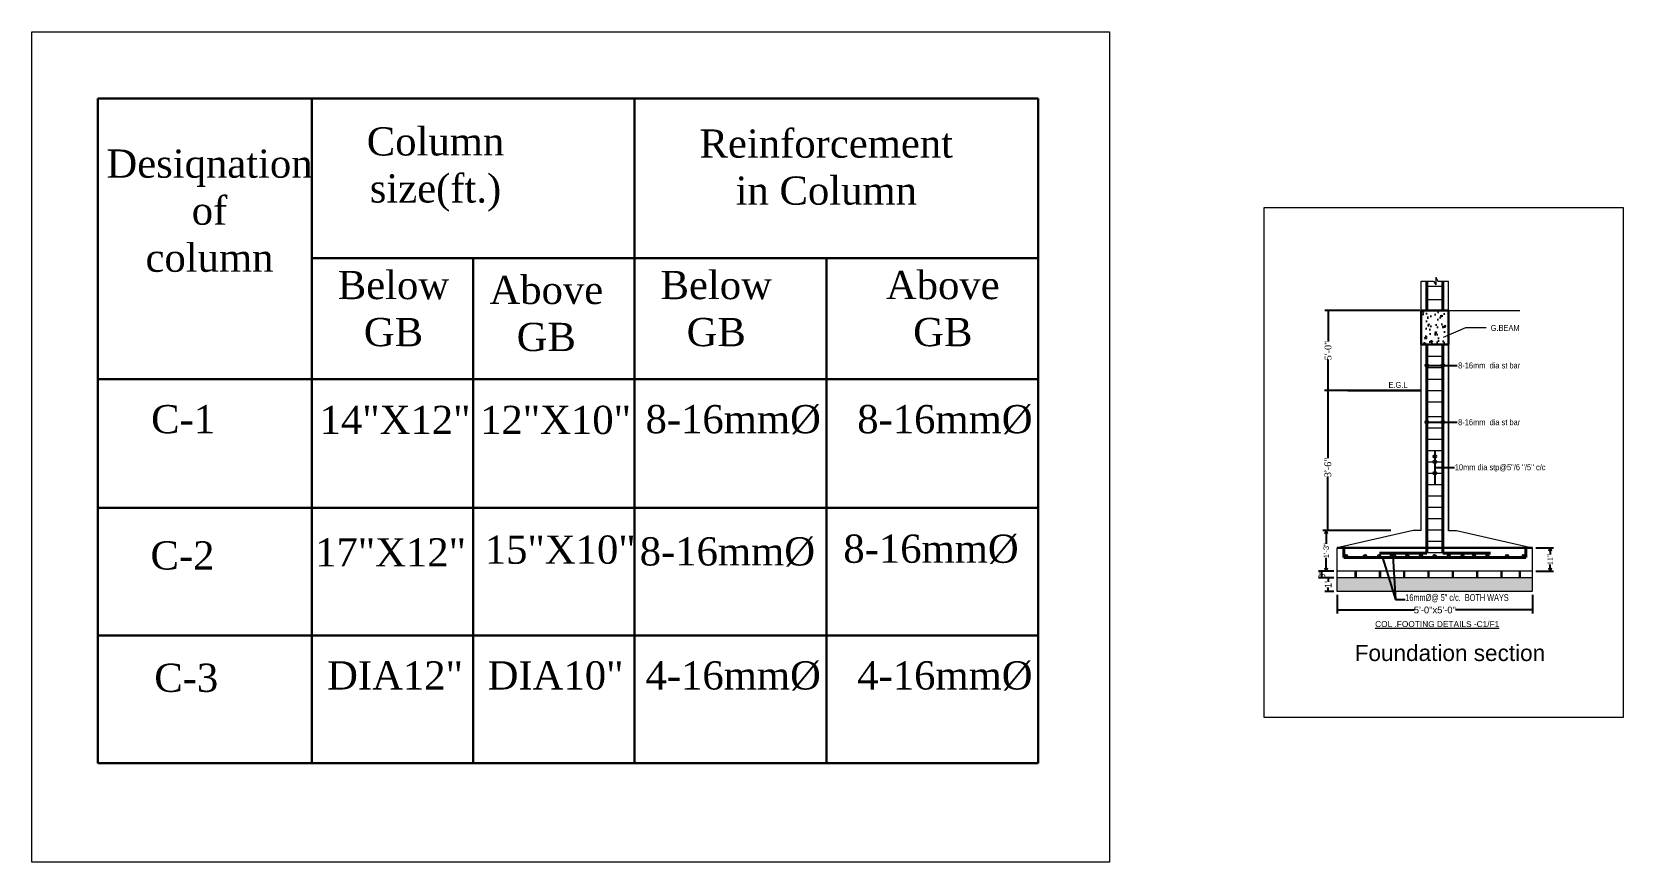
# Model space of a CAD drawing. Header units: inches. Extents: x -163735 to 106394, y -4543 to 35159.
# Drawn here: x -51034 to -48667, y 14524 to 15760 of the extents above; entities that cross this region are included whole.
import ezdxf

# ---------------------------------------------------------------- set-up
doc = ezdxf.new("R2010")
doc.units = ezdxf.units.IN
doc.header["$MEASUREMENT"] = 0
for name, color, linetype, lineweight in [('A-illustr-FURNITURE', 34, 'Continuous', 0), ('Area', 10, 'Continuous', 0), ('Arrosize', 4, 'Continuous', 0), ('DIMENSATION', 131, 'Continuous', 0), ('Dimenson', 16, 'Continuous', 9), ('GRADE BEAM.', 63, 'Continuous', 0), ('hatch', 163, 'Continuous', 0), ('Rod', 32, 'Continuous', 40), ('Stxt1', 6, 'Continuous', 9), ('Text', 34, 'Continuous', 25), ('TIE', 62, 'Continuous', 20), ('wall', 7, 'Continuous', 15), ('WALL 1', 5, 'Continuous', 20), ('WIN', 152, 'Continuous', 20), ('windo', 130, 'Continuous', 5)]:
    doc.layers.add(name, color=color, linetype=linetype, lineweight=lineweight)
doc.styles.add('AREAL', font='arial.ttf')
doc.styles.add('ARIAL', font='arial.ttf')
doc.styles.add('CTG', font='framd.ttf', dxfattribs={"height": 12})
doc.styles.get("Standard").update_dxf_attribs({"font": 'times.ttf'})
doc.styles.add('style1', font='swissbo.ttf')
doc.styles.add('Swis721 LtCn BT', font='swisscl.ttf')
doc.dimstyles.new('1_4', dxfattribs={"dimtxt": 6, "dimasz": 2, "dimexe": 0.18, "dimexo": 0.0625, "dimgap": 0.125, "dimtad": 0, "dimdec": 1, "dimzin": 3, "dimdsep": 46, "dimlunit": 4, "dimtxsty": 'ARIAL', "dimblk": 'D', "dimcen": 2, "dimclrd": 256, "dimclre": 256, "dimclrt": 256, "dimadec": 0, "dimazin": 0, "dimtfac": 1, "dimtdec": 1, "dimtix": 1, "dimtmove": 0, "dimatfit": 3, "dimldrblk": 'D', "dimfxl": 1, "dimtvp": 0.75, "dimtolj": 1, "dimtzin": 0, "dimlwd": -1, "dimlwe": 15, "dimarcsym": 0})
doc.dimstyles.new('FEET', dxfattribs={"dimtxt": 8, "dimasz": 5, "dimexe": 5, "dimexo": 5, "dimgap": 0.09, "dimtad": 0, "dimdec": 0, "dimzin": 0, "dimdsep": 46, "dimlunit": 4, "dimtxsty": 'Standard', "dimblk": 'OPEN30', "dimcen": 0.09, "dimadec": 0, "dimazin": 0, "dimtfac": 1, "dimtdec": 0, "dimtofl": 0, "dimtmove": 0, "dimatfit": 3, "dimfxl": 0.18, "dimtolj": 1, "dimtzin": 0, "dimarcsym": 0})
doc.dimstyles.get("Standard").update_dxf_attribs({"dimscale": 4, "dimtxt": 0.4925, "dimasz": 0.18, "dimexe": 0.18, "dimexo": 0.0625, "dimgap": 0.09, "dimtad": 0, "dimdec": 4, "dimzin": 0, "dimdsep": 46, "dimlunit": 4, "dimtxsty": 'Standard', "dimcen": 0.09, "dimclrt": 1, "dimadec": 0, "dimazin": 0, "dimtfac": 1, "dimtdec": 4, "dimtofl": 0, "dimtmove": 0, "dimatfit": 3, "dimfxl": 1, "dimtolj": 1, "dimtzin": 0, "dimarcsym": 0})

# ---------------------------------------------------------------- blocks, each defined once
blk = doc.blocks.new('_DotSmall')
at = {"color": 0, "const_width": 0.5}
blk.add_lwpolyline([(-0.0625, 0, 1), (0.0625, 0, 1)], format="xyb", close=True, dxfattribs=at)
blk = doc.blocks.new('*D259')
at = {"color": 0, "lineweight": -2}
for p, q in [((-49097.5, 14957.7), (-49120.4, 14957.7)), ((-49115.4, 14947.6), (-49115.4, 14957.7)), ((-49097.5, 14947.6), (-49120.4, 14947.6))]:
    blk.add_line(p, q, dxfattribs=at)
at = {"layer": 'Defpoints', "color": 0}
for p in [(-49115.4, 14957.7), (-49092.5, 14957.7), (-49092.5, 14947.6)]:
    blk.add_point(p, dxfattribs=at)
at = {"color": 0, "lineweight": -2, "xscale": 4, "yscale": 4, "zscale": 4}
for p, rotation in [((-49115.4, 14957.7), 90), ((-49115.4, 14947.6), 270)]:
    blk.add_blockref('_DotSmall', p, dxfattribs=dict(at, rotation=rotation))
at = {"color": 0, "lineweight": 25, "insert": (-49115.4, 14952.6), "char_height": 10, "attachment_point": 5, "rotation": 90}
blk.add_mtext("\\A1;{\\fArial|b0|i0|c0|p34;3''}", dxfattribs=at)
blk = doc.blocks.new('_Open30')
at = {"color": 0, "linetype": 'ByBlock', "lineweight": -2}
for p, q in [((-1, 0.27), (0, 0)), ((0, 0), (-1, -0.27)), ((0, 0), (-1, 0))]:
    blk.add_line(p, q, dxfattribs=at)
blk = doc.blocks.new('*D260')
at = {"color": 0, "lineweight": -2}
for p, q in [((-48972.6, 15226.8), (-49111.6, 15226.8)), ((-49106.6, 15226.8), (-49106.6, 15125.7)), ((-49106.6, 15018.4), (-49106.6, 15098.7)), ((-49013.1, 15018.4), (-49111.6, 15018.4))]:
    blk.add_line(p, q, dxfattribs=at)
at = {"layer": 'Defpoints', "color": 0}
for p in [(-49106.6, 15226.8), (-48967.6, 15226.8), (-49008.1, 15018.4)]:
    blk.add_point(p, dxfattribs=at)
at = {"color": 0, "lineweight": -2, "xscale": 4, "yscale": 4, "zscale": 4}
for p, rotation in [((-49106.6, 15226.8), 90), ((-49106.6, 15018.4), 270)]:
    blk.add_blockref('_DotSmall', p, dxfattribs=dict(at, rotation=rotation))
at = {"color": 0, "lineweight": 25, "insert": (-49106.6, 15112.2), "char_height": 10, "attachment_point": 5, "rotation": 90}
blk.add_mtext('\\A1;3\'-6"', dxfattribs=at)
blk = doc.blocks.new('*D261')
at = {"color": 0, "lineweight": -2}
for p, q in [((-49092.5, 14922.6), (-49092.5, 14894.9)), ((-48802.3, 14922.6), (-48802.3, 14894.9)), ((-49092.5, 14899.9), (-48978.3, 14899.9)), ((-48802.3, 14899.9), (-48916.7, 14899.9))]:
    blk.add_line(p, q, dxfattribs=at)
at = {"layer": 'Defpoints', "color": 0, "lineweight": 30}
for p in [(-49092.5, 14927.6), (-48802.3, 14927.6), (-48802.3, 14899.9)]:
    blk.add_point(p, dxfattribs=at)
at = {"color": 0, "lineweight": -2, "xscale": 4, "yscale": 4, "zscale": 4, "rotation": 180}
blk.add_blockref('_DotSmall', (-49092.5, 14899.9), dxfattribs=at)
at = {"color": 0, "lineweight": -2, "xscale": 4, "yscale": 4, "zscale": 4}
blk.add_blockref('_DotSmall', (-48802.3, 14899.9), dxfattribs=at)
at = {"color": 0, "lineweight": 25, "insert": (-48947.5, 14899.9), "char_height": 10, "attachment_point": 5}
blk.add_mtext('\\A1;{\\fArial|b0|i0|c0|p34;\\C256;5\'-0"x5\'-0"}', dxfattribs=at)
blk = doc.blocks.new('D')
at = {"linetype": 'ByBlock', "style": 'CTG'}
for s, height, p in [('NOTE:-', 12, (69628.5, 7439.8)), ('# ', 12, (69627.9, 7419.8)), ('Clear cover to Column=1.5"', 9, (69641.2, 7419.8)), ('#  fy =60000 psi (Deformed)', 9, (69628, 7402.5)), ("# fc'=2500 psi (28 Days cylinder strength)", 9, (69628, 7386.3)), ('# Tie Spacing 10mm%%C@ 6"/8\'\'/6\'\'c/c', 9, (69628, 7370.1)), ("# Footing bottom =3''", 9, (69628, 7353.8)), ("# Beam bottom , side & top 1.5''", 9, (69628, 7337.6)), ("# Slab top & bottom 1''", 9, (69628, 7321.4)), ('# Lap joint for splicing bar should be 40D for compression & 50D for tension.', 9, (69628, 7305.2)), ('# Concrete mixing ratio ( Cement : Sand : Brick Chips)', 9, (69628, 7288.9)), ('Foooting                                 1     :   2     :  4', 9, (69628, 7272.7)), ('Column                                   1     :   1.5  :  3', 9, (69627.8, 7256.5)), ('Grade Beam                            1     :   2     :  4', 9, (69627.8, 7240.3)), ('Roof  Beam                             1     :   2     :  4', 9, (69628, 7224)), ('Slab                                         1     :   2     :  4', 9, (69627.4, 7207.8))]:
    blk.add_text(s, height=height, dxfattribs=at).set_placement(p)
blk = doc.blocks.new('*D262')
at = {"color": 0, "lineweight": -2}
for p, q in [((-48969.9, 15345.5), (-49111.3, 15345.5)), ((-49106.3, 15345.5), (-49106.3, 15299.6)), ((-49106.3, 15226.8), (-49106.3, 15272.7)), ((-48976.6, 15226.8), (-49111.3, 15226.8))]:
    blk.add_line(p, q, dxfattribs=at)
at = {"layer": 'Defpoints', "color": 0}
for p in [(-48964.9, 15345.5), (-49106.3, 15226.8), (-48971.6, 15226.8)]:
    blk.add_point(p, dxfattribs=at)
at = {"color": 0, "lineweight": -2, "xscale": 4, "yscale": 4, "zscale": 4}
for p, rotation in [((-49106.3, 15345.5), 90), ((-49106.3, 15226.8), 270)]:
    blk.add_blockref('_DotSmall', p, dxfattribs=dict(at, rotation=rotation))
at = {"color": 0, "lineweight": 25, "insert": (-49106.3, 15286.1), "char_height": 10, "attachment_point": 5, "rotation": 90}
blk.add_mtext('\\A1;5\'-0"', dxfattribs=at)
blk = doc.blocks.new('*D263')
at = {"color": 0, "lineweight": -2}
for p, q in [((-49097.5, 14947.6), (-49111.1, 14947.6)), ((-49106.1, 14947.6), (-49106.1, 14941.8)), ((-49106.1, 14927.6), (-49106.1, 14933.3)), ((-49097.5, 14927.6), (-49111.1, 14927.6))]:
    blk.add_line(p, q, dxfattribs=at)
at = {"layer": 'Defpoints', "color": 0}
for p in [(-49092.5, 14947.6), (-49106.1, 14927.6), (-49092.5, 14927.6)]:
    blk.add_point(p, dxfattribs=at)
at = {"color": 0, "lineweight": -2, "xscale": 4, "yscale": 4, "zscale": 4}
for p, rotation in [((-49106.1, 14947.6), 90), ((-49106.1, 14927.6), 270)]:
    blk.add_blockref('_DotSmall', p, dxfattribs=dict(at, rotation=rotation))
at = {"color": 0, "lineweight": 25, "insert": (-49106.1, 14937.6), "char_height": 10, "attachment_point": 5, "rotation": 90}
blk.add_mtext("\\A1;{\\fArial|b0|i0|c0|p34;1'}", dxfattribs=at)
blk = doc.blocks.new('*D264')
at = {"layer": 'Defpoints', "color": 0, "linetype": 'ByBlock'}
for p in [(-49106.8, 15018.4), (-49109, 14957.7), (-49106.6, 14957.7)]:
    blk.add_point(p, dxfattribs=at)
at = {"layer": 'WALL 1', "color": 0, "linetype": 'ByBlock', "lineweight": -2}
for p, q in [((-49111.8, 15018.4), (-49114, 15018.4)), ((-49109, 15013.4), (-49109, 14998.4)), ((-49111.6, 14957.7), (-49114, 14957.7)), ((-49109, 14962.7), (-49109, 14977.7))]:
    blk.add_line(p, q, dxfattribs=at)
at = {"layer": 'WALL 1', "color": 0, "linetype": 'ByBlock', "lineweight": -2, "xscale": 5, "yscale": 5, "zscale": 5}
for p, rotation in [((-49109, 15018.4), 90), ((-49109, 14957.7), 270)]:
    blk.add_blockref('_Open30', p, dxfattribs=dict(at, rotation=rotation))
at = {"layer": 'WALL 1', "color": 0, "linetype": 'ByBlock', "insert": (-49109, 14988.1), "char_height": 8, "attachment_point": 5, "rotation": 90}
blk.add_mtext('\\A1;{\\fArial|b0|i0|c0|p34;1\'-3"}', dxfattribs=at)
blk = doc.blocks.new('*D275')
at = {"layer": 'Defpoints', "color": 0, "lineweight": 30}
for p in [(-48802.3, 14992.5), (-48776, 14992.5), (-48802.3, 14957.7)]:
    blk.add_point(p, dxfattribs=at)
at = {"layer": 'wall', "color": 0, "lineweight": -2}
for p, q in [((-48797.3, 14992.5), (-48771, 14992.5)), ((-48776, 14987.5), (-48776, 14982.4)), ((-48797.3, 14957.7), (-48771, 14957.7)), ((-48776, 14962.7), (-48776, 14967.8))]:
    blk.add_line(p, q, dxfattribs=at)
at = {"layer": 'wall', "color": 0, "lineweight": -2, "xscale": 5, "yscale": 5, "zscale": 5}
for p, rotation in [((-48776, 14992.5), 90), ((-48776, 14957.7), 270)]:
    blk.add_blockref('_Open30', p, dxfattribs=dict(at, rotation=rotation))
at = {"layer": 'wall', "color": 0, "lineweight": 30, "insert": (-48776, 14975.1), "char_height": 8, "attachment_point": 5, "rotation": 90}
blk.add_mtext('\\A1;11"', dxfattribs=at)

msp = doc.modelspace()

# ---------------------------------------------------------------- hatches: boundary and pattern name
at = {"lineweight": 25}
h = msp.add_hatch(dxfattribs=at)
h.set_pattern_fill('AR-SAND', color=157, scale=2, style=0)
h.set_pattern_definition([(37.5, (-424078.8575, 93089.9727), (-0.125986716, 3.853647538), [0, -3.04, 0, -3.4, 0, -3.25]), (7.5, (-424078.8575, 93089.9727), (3.53955341, 5.64429213), [0, -1.64, 0, -2.74, 0, -1.05]), (327.5, (-424081.3175, 93089.9727), (6.228283724, 0.011318107), [0, -1, 0, -3.6, 0, -4.7]), (317.5, (-424081.3175, 93089.973), (6.01225321, 1.75535113), [0, -0.5, 0, -2.36, 0, -2.7])])
h.paths.add_polyline_path([(-48802.27, 14947.57), (-49092.52, 14947.57), (-49092.52, 14927.57), (-48802.27, 14927.57)])
at = {"layer": 'Area', "lineweight": 25}
h = msp.add_hatch(dxfattribs=at)
h.set_pattern_fill('AR-CONC', scale=3.375, style=0)
h.set_pattern_definition([(50, (377992.686, 64464.83), (24.2075312, -2.1178846), [2.53125, -27.84375]), (355, (377992.686, 64464.83), (-4.6828575, 25.3864845), [2.025, -22.275]), (100.4514, (377994.703, 64464.653), (19.5246916, 23.2685845), [2.1512314, -23.6635463]), (46.1842, (377992.686, 64471.58), (36.0193854, -5.5862667), [3.796875, -41.765625]), (96.6356, (377995.687, 64471.114), (31.5448663, 32.876478), [3.2268472, -35.4953137]), (351.1842, (377992.686, 64471.58), (31.5448406, 32.8765028), [3.0375, -33.4125]), (21, (377996.06, 64469.892), (20.145613, -13.5883876), [2.53125, -27.84375]), (326, (377996.06, 64469.892), (8.2118925, 24.473814), [2.025, -22.275]), (71.4514, (377997.74, 64468.76), (28.3575137, 10.8854043), [2.1512314, -23.6635463]), (37.5, (377992.686, 64464.8295), (0.41039512, 11.23516757), [0, -22.005, 0, -22.6125, 0, -22.359375]), (7.5, (377992.686, 64464.83), (8.8785969, 13.31139528), [0, -12.8925, 0, -21.49875, 0, -8.521875]), (327.5, (377985.16, 64464.8295), (18.01650722, -0.76122692), [0, -8.4375, 0, -26.325, 0, -34.93125]), (317.5, (377981.785, 64464.83), (19.6825332, 3.37854315), [0, -10.96875, 0, -17.4825, 0, -24.80625])])
h.paths.add_polyline_path([(-48964.94, 15294.87), (-48931.19, 15294.87), (-48931.19, 15345.49), (-48964.94, 15345.49)])
at = {"layer": 'GRADE BEAM.'}
for points in [[(-49081.66, 14980.4, -1), (-49077.3, 14980.4, -1)], [(-49053.51, 14980.4, -1), (-49049.15, 14980.4, -1)], [(-49032.47, 14980.4, -1), (-49028.11, 14980.4, -1)], [(-49012.08, 14980.4, -1), (-49007.72, 14980.4, -1)], [(-48990.6, 14980.4, -1), (-48986.24, 14980.4, -1)], [(-48970.29, 14980.4, -1), (-48965.93, 14980.4, -1)], [(-48949.97, 14980.4, -1), (-48945.61, 14980.4, -1)], [(-48924.51, 14980.4, 1), (-48928.87, 14980.4, 1)], [(-48904.2, 14980.4, 1), (-48908.56, 14980.4, 1)], [(-48887.02, 14980.4, 1), (-48891.38, 14980.4, 1)], [(-48867.13, 14980.4, 1), (-48871.49, 14980.4, 1)], [(-48837.95, 14980.4, 1), (-48842.31, 14980.4, 1)], [(-48813.13, 14980.4, 1), (-48817.49, 14980.4, 1)]]:
    msp.add_hatch(color=7, dxfattribs=at).paths.add_polyline_path(points)

# ---------------------------------------------------------------- linework, layer by layer
at = {"color": 0, "linetype": 'ByBlock', "lineweight": 30}
for p, q in [((-50936, 15661.43), (-49537.58, 15661.43)), ((-50936, 15661.43), (-50936, 15052.15)), ((-50617.58, 15661.43), (-50617.58, 15243.43)), ((-50137.58, 15661.43), (-50137.58, 15243.43)), ((-49537.58, 15661.43), (-49537.58, 15243.43)), ((-50617.58, 15423.43), (-49537.58, 15423.43)), ((-50377.58, 15423.43), (-50377.58, 15052.15)), ((-49852.41, 15423.43), (-49852.41, 15052.15)), ((-50936, 15243.43), (-50617.58, 15243.43)), ((-50617.58, 15243.43), (-50216, 15243.43)), ((-50617.58, 15243.43), (-50617.58, 15052.15)), ((-50216, 15243.43), (-49537.58, 15243.43)), ((-50137.58, 15243.43), (-50137.58, 15052.15)), ((-49537.58, 15243.43), (-49537.58, 15052.15)), ((-50936, 15052.15), (-49537.58, 15052.15)), ((-50936, 15052.15), (-50936, 14862)), ((-50617.58, 15052.15), (-50617.58, 14862)), ((-50377.58, 15052.15), (-50377.58, 14862)), ((-50137.58, 15052.15), (-50137.58, 14862)), ((-49852.41, 15052.15), (-49852.41, 14862)), ((-49537.58, 15052.15), (-49537.58, 14862)), ((-50936, 14862), (-49537.58, 14862)), ((-50936, 14862), (-50936, 14671.85)), ((-50617.58, 14862), (-50617.58, 14671.85)), ((-50377.58, 14862), (-50377.58, 14671.85)), ((-50137.58, 14862), (-50137.58, 14671.85)), ((-49852.41, 14862), (-49852.41, 14671.85)), ((-49537.58, 14862), (-49537.58, 14671.85)), ((-50936, 14671.85), (-49537.58, 14671.85))]:
    msp.add_line(p, q, dxfattribs=at)
at = {"color": 157, "lineweight": 25}
for p, q in [((-48959.3, 15264), (-48914.34, 15264)), ((-48959.3, 15179.51), (-48914.34, 15179.51)), ((-48947.4, 15137.36), (-48947.4, 15086.73)), ((-48947.4, 15112.05), (-48918.34, 15112.05))]:
    msp.add_line(p, q, dxfattribs=at)
for centre in [(-48959.3, 15264), (-48935.49, 15264), (-48959.3, 15179.51), (-48935.49, 15179.51), (-48947.4, 15128.51), (-48947.4, 15120.48), (-48947.4, 15103.61)]:
    msp.add_circle(centre, 2, dxfattribs=at)
at = {"layer": 'Dimenson', "color": 4, "linetype": 'ByBlock'}
for points in [[(-51034, 15760.5), (-49431.5, 15760.5), (-49431.5, 14524.5), (-51034, 14524.5)], [(-49201.5, 15498.97), (-48667.41, 15498.97), (-48667.41, 14739.76), (-49201.5, 14739.76)]]:
    msp.add_lwpolyline(points, close=True, dxfattribs=at)
at = {"layer": 'GRADE BEAM.', "color": 7, "lineweight": 20}
for p, q in [((-48967.65, 15018.44), (-48967.65, 15389.56)), ((-48927.15, 15017.93), (-48927.15, 15389.56)), ((-48927.15, 15319.61), (-48927.15, 15018.44)), ((-48979.65, 15018.44), (-49092.52, 14992.5)), ((-48967.65, 15018.44), (-48979.65, 15018.44)), ((-48927.15, 15018.44), (-48915.15, 15018.44)), ((-48915.15, 15018.44), (-48802.27, 14992.5)), ((-49092.52, 14927.57), (-49092.52, 14992.5)), ((-48802.27, 14928.63), (-48802.27, 14992.5)), ((-48802.27, 14957.69), (-49092.52, 14957.69)), ((-48802.27, 14947.57), (-49092.52, 14947.57)), ((-48802.27, 14927.57), (-49092.52, 14927.57))]:
    msp.add_line(p, q, dxfattribs=at)
at = {"layer": 'GRADE BEAM.', "color": 7, "lineweight": 30}
for p, q in [((-48927.15, 15345.49), (-48967.65, 15345.49)), ((-48967.65, 15345.49), (-48967.65, 15294.87)), ((-48927.15, 15294.87), (-48927.15, 15345.49)), ((-48967.65, 15294.87), (-48964.27, 15294.87)), ((-48964.94, 15294.87), (-48927.15, 15294.87)), ((-49076.92, 15226.78), (-48967.65, 15226.78))]:
    msp.add_line(p, q, dxfattribs=at)
at = {"layer": 'GRADE BEAM.', "color": 7}
for centre, radius in [((-49079.49, 14980.4), 2.18), ((-49051.34, 14980.4), 2.18), ((-49030.31, 14980.4), 2.18), ((-49009.91, 14980.4), 3.73), ((-49009.91, 14980.4), 2.18), ((-48988.43, 14980.4), 2.18), ((-48968.12, 14980.4), 2.18), ((-48947.8, 14980.4), 2.18), ((-48926.67, 14980.4), 2.18), ((-48906.37, 14980.4), 2.18), ((-48889.18, 14980.4), 2.18), ((-48869.3, 14980.4), 2.18), ((-48840.12, 14980.4), 2.18), ((-48815.3, 14980.4), 2.18)]:
    msp.add_circle(centre, radius, dxfattribs=at)
at = {"layer": 'hatch', "color": 7}
for p, q in [((-49065.85, 14947.57), (-49065.85, 14957.69)), ((-49064.17, 14947.57), (-49064.17, 14957.69)), ((-49029.72, 14947.57), (-49029.72, 14957.69)), ((-49028.03, 14947.57), (-49028.03, 14957.69)), ((-48993.58, 14947.57), (-48993.58, 14957.69)), ((-48991.9, 14947.57), (-48991.9, 14957.69)), ((-48957.45, 14947.57), (-48957.45, 14957.69)), ((-48955.76, 14947.57), (-48955.76, 14957.69)), ((-48921.31, 14947.57), (-48921.31, 14957.69)), ((-48919.62, 14947.57), (-48919.62, 14957.69)), ((-48885.17, 14947.57), (-48885.17, 14957.69)), ((-48883.49, 14947.57), (-48883.49, 14957.69)), ((-48849.04, 14947.57), (-48849.04, 14957.69)), ((-48847.35, 14947.57), (-48847.35, 14957.69)), ((-48821.56, 14947.57), (-48821.56, 14957.69)), ((-48819.87, 14947.57), (-48819.87, 14957.69))]:
    msp.add_line(p, q, dxfattribs=at)
at = {"layer": 'Rod', "color": 7}
for p, q in [((-48959.3, 15344.98), (-48959.3, 15389.56)), ((-48935.49, 15344.98), (-48935.49, 15389.56)), ((-48959.3, 15187.98), (-48959.3, 15294.87)), ((-48935.49, 15187.98), (-48935.49, 15294.87)), ((-48959.3, 14984.29), (-48959.3, 15201.78)), ((-48935.49, 14984.29), (-48935.49, 15201.78)), ((-49082.94, 14977.94), (-49082.94, 14992.28)), ((-49029.97, 14984.29), (-48959.3, 14984.29)), ((-48864.83, 14984.29), (-48935.49, 14984.29)), ((-48812.4, 14977.94), (-48812.4, 14992.28)), ((-48812.4, 14977.94), (-49082.94, 14977.94))]:
    msp.add_line(p, q, dxfattribs=at)
at = {"layer": 'TIE', "color": 7}
for p, q in [((-48959.3, 15382.11), (-48935.49, 15382.11)), ((-48959.3, 15361.86), (-48935.49, 15361.86)), ((-48959.3, 15344.98), (-48927.15, 15344.98)), ((-48959.3, 15277.48), (-48935.49, 15277.48)), ((-48959.3, 15260.61), (-48935.49, 15260.61)), ((-48959.3, 15243.61), (-48935.49, 15243.61)), ((-48959.3, 15226.61), (-48935.49, 15226.61)), ((-48959.3, 15209.61), (-48935.49, 15209.61)), ((-48959.3, 15187.98), (-48935.49, 15187.98)), ((-48959.3, 15171.11), (-48935.49, 15171.11)), ((-48959.3, 15154.23), (-48935.49, 15154.23)), ((-48959.3, 15137.36), (-48935.49, 15137.36)), ((-48959.3, 15120.48), (-48935.49, 15120.48)), ((-48959.3, 15103.61), (-48935.49, 15103.61)), ((-48959.3, 15086.73), (-48935.49, 15086.73)), ((-48959.3, 15069.86), (-48935.49, 15069.86)), ((-48959.3, 15052.98), (-48935.49, 15052.98)), ((-48959.3, 15036.11), (-48935.49, 15036.11)), ((-48959.3, 15019.23), (-48935.49, 15019.23)), ((-48959.3, 15002.36), (-48935.49, 15002.36)), ((-48959.3, 14985.48), (-48935.49, 14985.48))]:
    msp.add_line(p, q, dxfattribs=at)
at = {"layer": 'wall', "lineweight": 30}
msp.add_line((-49092.52, 14992.5), (-48802.27, 14992.5), dxfattribs=at)
at = {"layer": 'WIN', "color": 7}
for p, q in [((-48967.65, 15389.56), (-48949.46, 15389.56)), ((-48949.46, 15389.56), (-48946.18, 15383.69)), ((-48946.18, 15395.43), (-48946.18, 15383.69)), ((-48946.18, 15395.43), (-48942.91, 15389.56)), ((-48942.91, 15389.56), (-48927.15, 15389.56)), ((-48930.52, 15345.49), (-48821.25, 15345.49))]:
    msp.add_line(p, q, dxfattribs=at)

# ---------------------------------------------------------------- texts
at = {"color": 7, "lineweight": 25, "style": 'Swis721 LtCn BT'}
for s, p in [('8-16mm  dia st bar', (-48912.85, 15259.45)), ('8-16mm  dia st bar', (-48912.85, 15174.96)), ('10mm dia stp@5"/6 \'\'/5\'\' c/c', (-48917.85, 15107.96))]:
    msp.add_text(s, height=8.8425, dxfattribs=at).set_placement(p)
at = {"layer": 'A-illustr-FURNITURE', "color": 0, "linetype": 'ByBlock', "lineweight": 30, "char_height": 42, "attachment_point": 2}
for s, insert, width in [('{\\C4;Column size(ft.)}', (-50433.68, 15618.39), 157.6854), ('{\\C4;Reinforcement in Column}', (-49852.49, 15615.19), 317.4242), ('{\\C4;Desiqnation\\Pof\\Pcolumn}', (-50769.76, 15585.33), 157.6854), ('{\\C4;Below GB}', (-50496.15, 15404.6), 157.6854), ('{\\C4;Below GB}', (-50016.15, 15404.6), 157.6854), ('{\\C4;Above GB}', (-49679.23, 15404.6), 157.6854), ('{\\C4;Above GB}', (-50268.87, 15397.34), 157.6854), ('{\\C4;C-1}', (-50809.02, 15204.97), 157.6854), ('{\\C4;14"X12"}', (-50493.82, 15203.85), 157.6854), ('{\\C4;12"X10"}', (-50255.1, 15203.85), 157.6854), ('{\\C4;8-16mm%%C}', (-49990.92, 15204.97), 157.6854), ('{\\C4;8-16mm%%C}', (-49676.09, 15204.97), 157.6854), ('{\\C4;17"X12"}', (-50500.45, 15006.65), 157.6854), ('{\\C4;15"X10"}', (-50248.16, 15010.73), 157.6854), ('{\\C4;8-16mm%%C}', (-49999.56, 15008.15), 157.6854), ('{\\C4;8-16mm%%C}', (-49696.72, 15012.15), 157.6854), ('{\\C4;C-2}', (-50809.97, 15002.14), 157.6854), ('{\\C4;C-3}', (-50804.34, 14820.04), 157.6854), ('{\\C4;DIA12"}', (-50493.82, 14823.55), 157.6854), ('{\\C4;DIA10"}', (-50255.1, 14823.55), 157.6854), ('{\\C4;4-16mm%%C}', (-49990.92, 14823.55), 157.6854), ('{\\C4;4-16mm%%C}', (-49676.09, 14823.55), 157.6854)]:
    msp.add_mtext(s, dxfattribs=dict(at, insert=insert, width=width))
at = {"layer": 'Stxt1', "color": 7}
for s, height, style, p in [('G.BEAM', 8.843, 'Swis721 LtCn BT', (-48864.43, 15315.35)), ('E.G.L', 8.843, 'Swis721 LtCn BT', (-49016.34, 15230.51)), ('%%UCOL .FOOTING DETAILS -C1/F1', 8.8425, 'AREAL', (-49036.3, 14874.47))]:
    msp.add_text(s, height=height, dxfattribs=dict(at, style=style)).set_placement(p)
at = {"layer": 'Text', "color": 7, "insert": (-48991.41, 14923.48), "char_height": 10.125, "width": 168.9143, "attachment_point": 1, "style": 'Swis721 LtCn BT'}
msp.add_mtext('16mm%%C@ 5" c/c.  BOTH WAYS', dxfattribs=at)
at = {"layer": 'windo', "color": 4, "insert": (-48925.06, 14847.96), "char_height": 24, "width": 315.236, "attachment_point": 2, "style": 'style1'}
msp.add_mtext('{\\fArial|b0|i0|c0|p34;Foundation section}', dxfattribs=at)

# ---------------------------------------------------------------- dimensions: what is measured, and where the dimension line sits
at = {"color": 7, "lineweight": 25}
dim = msp.add_linear_dim(base=(-49106.3, 15226.78), p1=(-48964.94, 15345.49), p2=(-48971.65, 15226.78), angle=90, text='5\'-0"', dimstyle='FEET', override={"dimtxt": 10, "dimasz": 4, "dimblk1": 'DotSmall', "dimblk2": 'DotSmall', "dimsah": 1}, dxfattribs=at)
dim.commit()
dim.dimension.update_dxf_attribs({"geometry": '*D262', "text_midpoint": (-49106.3, 15286.14)})
for base, p1, p2, text, picture, middle in [((-49106.55, 15226.78), (-49008.15, 15018.44), (-48967.65, 15226.78), '3\'-6"', '*D260', (-49106.55, 15112.18)), ((-49115.42, 14957.69), (-49092.52, 14947.57), (-49092.52, 14957.69), "{\\fArial|b0|i0|c0|p34;3''}", '*D259', (-49115.42, 14952.63)), ((-49106.13, 14927.57), (-49092.52, 14947.57), (-49092.52, 14927.57), "{\\fArial|b0|i0|c0|p34;1'}", '*D263', (-49106.13, 14937.57))]:
    dim = msp.add_linear_dim(base=base, p1=p1, p2=p2, angle=90, text=text, dimstyle='FEET', override={"dimtxt": 10, "dimasz": 4, "dimblk1": 'DotSmall', "dimblk2": 'DotSmall', "dimsah": 1}, dxfattribs=at)
    dim.commit()
    dim.dimension.update_dxf_attribs({"geometry": picture, "text_midpoint": middle, "dimtype": 160})
at = {"color": 157, "lineweight": 25}
dim = msp.add_linear_dim(base=(-48802.27, 14899.88), p1=(-49092.52, 14927.57), p2=(-48802.27, 14927.57), text='{\\fArial|b0|i0|c0|p34;\\C256;5\'-0"x5\'-0"}', dimstyle='FEET', override={"dimtxt": 10, "dimasz": 4, "dimblk1": 'DotSmall', "dimblk2": 'DotSmall', "dimsah": 1}, dxfattribs=at)
dim.commit()
dim.dimension.update_dxf_attribs({"geometry": '*D261', "text_midpoint": (-48947.5, 14899.88), "dimtype": 160})
at = {"layer": 'wall', "lineweight": 30}
dim = msp.add_linear_dim(base=(-48776, 14992.5), p1=(-48802.27, 14957.69), p2=(-48802.27, 14992.5), angle=90, text='11"', dimstyle='FEET', dxfattribs=at)
dim.commit()
dim.dimension.update_dxf_attribs({"geometry": '*D275', "text_midpoint": (-48776, 14975.1)})
at = {"layer": 'WALL 1', "color": 0, "linetype": 'ByBlock'}
dim = msp.add_linear_dim(base=(-49108.97, 14957.69), p1=(-49106.8, 15018.43), p2=(-49106.55, 14957.69), angle=90, text='{\\fArial|b0|i0|c0|p34;1\'-3"}', dimstyle='FEET', dxfattribs=at)
dim.commit()
dim.dimension.update_dxf_attribs({"geometry": '*D264', "text_midpoint": (-49108.97, 14988.06)})

# ---------------------------------------------------------------- leaders
at = {"layer": 'Arrosize', "color": 7}
for points in [[(-49025.45, 14977.94), (-49006.06, 14915.67), (-48991.4, 14915.67)], [(-49009.91, 14980.4), (-49006.06, 14915.67)]]:
    msp.add_leader(points, dimstyle='Standard', override={"dimasz": 2}, dxfattribs=at)
at = {"layer": 'DIMENSATION', "color": 7, "has_arrowhead": 0}
msp.add_leader([(-48934.55, 15305.79), (-48901.64, 15320.42), (-48871.36, 15320.42)], dimstyle='1_4', override={"dimgap": 0.03125, "dimclrd": 7}, dxfattribs=at)

doc.saveas('drawing.dxf')
